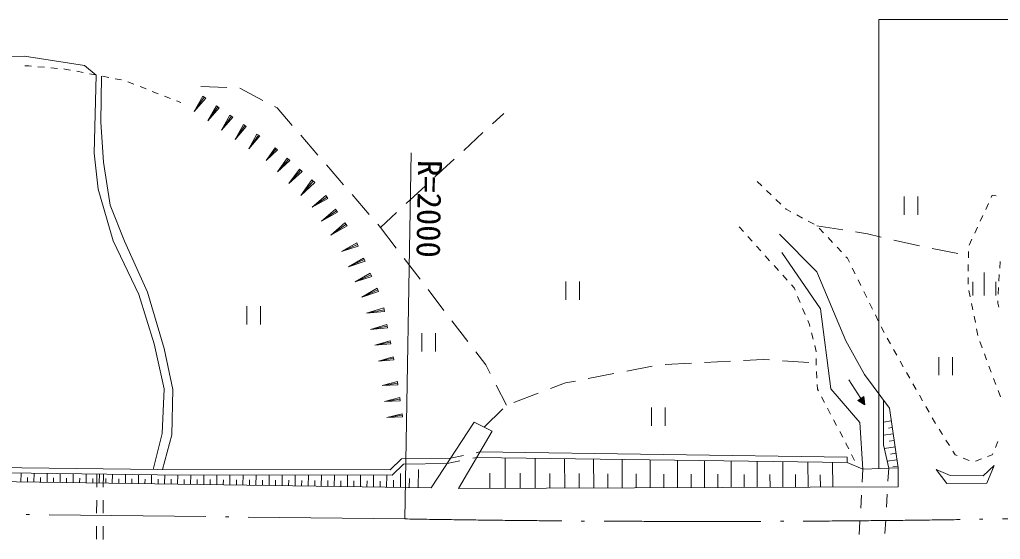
# Model space of a CAD drawing. Units: millimetres, scale not verified. Extents: x 40000 to 680000, y 20000 to 380000.
# Drawn here: x 288964 to 364060, y 264336 to 304104 of the extents above; entities that cross this region are included whole.
import ezdxf
from ezdxf.enums import TextEntityAlignment as Align

# ---------------------------------------------------------------- set-up
doc = ezdxf.new("R2010")
doc.units = ezdxf.units.MM
doc.header["$LTSCALE"] = 1000
doc.linetypes.add('LONG_DASHED_DOTTED', pattern=[15.25, 12, -1.5, 0.25, -1.5])
for name, color, linetype, lineweight in [('M-BGD', 7, 'Continuous', 13), ('M-BMK', 7, 'LONG_DASHED_DOTTED', 13), ('M-STR-HTXT', 7, 'Continuous', 13)]:
    doc.layers.add(name, color=color, linetype=linetype, lineweight=lineweight)
doc.styles.add('ＭＳ ゴシック', font='')
doc.styles.get('ＭＳ ゴシック').set_extended_font_data('MS Gothic')

msp = doc.modelspace()

# ---------------------------------------------------------------- linework, layer by layer
at = {"layer": 'M-BGD'}
for p, q in [((289365, 300565), (289664, 300561)), ((289664, 300561), (289865, 300544)), ((290363, 300501), (290861, 300459)), ((291359, 300416), (291857, 300373)), ((292356, 300331), (292428, 300324)), ((292428, 300324), (292848, 300244)), ((293339, 300150), (293830, 300056)), ((294321, 299962), (294812, 299868)), ((295303, 299774), (295794, 299680)), ((296285, 299586), (296776, 299492)), ((297252, 299345), (297718, 299163)), ((298183, 298981), (298649, 298799)), ((302837, 298986), (304836, 298916)), ((299115, 298617), (299580, 298435)), ((300046, 298253), (300512, 298071)), ((302990, 298244), (302331, 297066)), ((303100, 298167), (302331, 297066)), ((302990, 298244), (303210, 298090)), ((305827, 298850), (307597, 297918)), ((300977, 297889), (301311, 297758)), ((303210, 298090), (302331, 297066)), ((304031, 297517), (303381, 296353)), ((304140, 297441), (303381, 296353)), ((304031, 297517), (304249, 297365)), ((308482, 297452), (308688, 297344)), ((304249, 297365), (303381, 296353)), ((305070, 296792), (304428, 295643)), ((305177, 296717), (304428, 295643)), ((305285, 296642), (304428, 295643)), ((305070, 296792), (305285, 296642)), ((308688, 297344), (309844, 296008)), ((325176, 296139), (326036, 296933)), ((306106, 296068), (305472, 294934)), ((306212, 295994), (305472, 294934)), ((306318, 295920), (305472, 294934)), ((306106, 296068), (306318, 295920)), ((307139, 295347), (306514, 294227)), ((307244, 295274), (306514, 294227)), ((307349, 295201), (306514, 294227)), ((307139, 295347), (307349, 295201)), ((310499, 295251), (311807, 293739)), ((322972, 294103), (324441, 295460)), ((308527, 294305), (307833, 293332)), ((308617, 294227), (307833, 293332)), ((308706, 294148), (307833, 293332)), ((308527, 294305), (308706, 294148)), ((309452, 293495), (308706, 292450)), ((309548, 293411), (308706, 292450)), ((309644, 293327), (308706, 292450)), ((309452, 293495), (309644, 293327)), ((312461, 292983), (313770, 291470)), ((320769, 292067), (322238, 293424)), ((310389, 292674), (309590, 291554)), ((310492, 292584), (309590, 291554)), ((310595, 292493), (309590, 291554)), ((310389, 292674), (310595, 292493)), ((311340, 291840), (310486, 290644)), ((311450, 291744), (310486, 290644)), ((311560, 291648), (310486, 290644)), ((311340, 291840), (311560, 291648)), ((318565, 290031), (320034, 291389)), ((345437, 291728), (345797, 291381)), ((312413, 290642), (311371, 289747)), ((312413, 290642), (312570, 290418)), ((314424, 290714), (315733, 289201)), ((346157, 291033), (346517, 290686)), ((363358, 290485), (363440, 290662)), ((363440, 290662), (363744, 290629)), ((312491, 290530), (311371, 289747)), ((312570, 290418), (311371, 289747)), ((346877, 290339), (347237, 289992)), ((356685, 290565), (356685, 289165)), ((357735, 290565), (357735, 289165)), ((362937, 289578), (363148, 290032)), ((313141, 289601), (312077, 288687)), ((313221, 289486), (312077, 288687)), ((313301, 289372), (312077, 288687)), ((313141, 289601), (313301, 289372)), ((316592, 288208), (317831, 289353)), ((347597, 289645), (347648, 289596)), ((347648, 289596), (348027, 289394)), ((348468, 289159), (348909, 288923)), ((362516, 288671), (362726, 289125)), ((313872, 288555), (312783, 287620)), ((313954, 288438), (312783, 287620)), ((313872, 288555), (314035, 288321)), ((316387, 288445), (316592, 288208)), ((349350, 288688), (349791, 288453)), ((314035, 288321), (312783, 287620)), ((316592, 288208), (317808, 286620)), ((344051, 288259), (344385, 287888)), ((350017, 288332), (351992, 288015)), ((350184, 288154), (350526, 287789)), ((352979, 287856), (353889, 287710)), ((353889, 287710), (354940, 287466)), ((362094, 287765), (362305, 288218)), ((314788, 287019), (313621, 286354)), ((314842, 286896), (313621, 286354)), ((314788, 287019), (314897, 286774)), ((344720, 287517), (345055, 287145)), ((350868, 287424), (351209, 287059)), ((355914, 287240), (357862, 286788)), ((361673, 286858), (361884, 287311)), ((314897, 286774), (313621, 286354)), ((345389, 286774), (345724, 286402)), ((351551, 286694), (351893, 286329)), ((358840, 286582), (360805, 286207)), ((361613, 285869), (361619, 286369)), ((315303, 285859), (314148, 285201)), ((315357, 285738), (314148, 285201)), ((315411, 285617), (314148, 285201)), ((315303, 285859), (315411, 285617)), ((318416, 285826), (319632, 284239)), ((346059, 286031), (346394, 285659)), ((352235, 285964), (352347, 285845)), ((352347, 285845), (352495, 285543)), ((361600, 284869), (361606, 285369)), ((364038, 285593), (364009, 285094)), ((315817, 284705), (314652, 284041)), ((315817, 284705), (315925, 284461)), ((346728, 285288), (347063, 284917)), ((352716, 285095), (352938, 284647)), ((362829, 283002), (362829, 284752)), ((315871, 284583), (314652, 284041)), ((315925, 284461), (314652, 284041)), ((330784, 284072), (330784, 282672)), ((331834, 284072), (331834, 282672)), ((347398, 284545), (347732, 284174)), ((353159, 284198), (353380, 283750)), ((361587, 283869), (361593, 284369)), ((361954, 283002), (361954, 284052)), ((363704, 283002), (363704, 284052)), ((363980, 284595), (363951, 284096)), ((316331, 283548), (315157, 282879)), ((316385, 283425), (315157, 282879)), ((316440, 283302), (315157, 282879)), ((316331, 283548), (316440, 283302)), ((320240, 283445), (321456, 281857)), ((348067, 283802), (348259, 283589)), ((348259, 283589), (348341, 283392)), ((353601, 283301), (353822, 282853)), ((361750, 282885), (361652, 283375)), ((363922, 283597), (363893, 283098)), ((348534, 282931), (348727, 282470)), ((354044, 282404), (354265, 281956)), ((361947, 281905), (361849, 282395)), ((363864, 282598), (363854, 282420)), ((363854, 282420), (363938, 282110)), ((306358, 282181), (306358, 280781)), ((307408, 282181), (307408, 280781)), ((316846, 282042), (315515, 281641)), ((316872, 281906), (315515, 281641)), ((316899, 281771), (315515, 281641)), ((316846, 282042), (316899, 281771)), ((348920, 282009), (349113, 281547)), ((322064, 281063), (323280, 279475)), ((349306, 281086), (349440, 280766)), ((354486, 281508), (354707, 281059)), ((362143, 280924), (362045, 281414)), ((317092, 280781), (315842, 280404)), ((317117, 280653), (315842, 280404)), ((317142, 280526), (315842, 280404)), ((317092, 280781), (317142, 280526)), ((319750, 280120), (319750, 278720)), ((320800, 280120), (320800, 278720)), ((349440, 280766), (349477, 280617)), ((349598, 280132), (349719, 279647)), ((354928, 280611), (355149, 280162)), ((362339, 279943), (362241, 280434)), ((317335, 279536), (316165, 279184)), ((317359, 279417), (316165, 279184)), ((317335, 279536), (317382, 279298)), ((355387, 279723), (355634, 279288)), ((362660, 278998), (362486, 279467)), ((317382, 279298), (316165, 279184)), ((323888, 278681), (324650, 277687)), ((349841, 279162), (349953, 278713)), ((349953, 278713), (349953, 278676)), ((355881, 278853), (356128, 278418)), ((317575, 278311), (316453, 277973)), ((317597, 278197), (316453, 277973)), ((317620, 278082), (316453, 277973)), ((317575, 278311), (317620, 278082)), ((341396, 277866), (343393, 277969)), ((344392, 278020), (345898, 278097)), ((345898, 278097), (346389, 278066)), ((347387, 278003), (349383, 277877)), ((349953, 278176), (349953, 277841)), ((356375, 277984), (356622, 277549)), ((359354, 278288), (359354, 276888)), ((360404, 278288), (360404, 276888)), ((363010, 278062), (362835, 278530)), ((324650, 277687), (324993, 277023)), ((335446, 277212), (337409, 277593)), ((338400, 277713), (340397, 277815)), ((349953, 277841), (349961, 277676)), ((349987, 277177), (350013, 276678)), ((356869, 277114), (357116, 276679)), ((363359, 277125), (363184, 277593)), ((317894, 276410), (316718, 276120)), ((317894, 276410), (317928, 276172)), ((330758, 276301), (331520, 276449)), ((332501, 276640), (334464, 277021)), ((352454, 276544), (353373, 275113)), ((363708, 276188), (363534, 276656)), ((317911, 276291), (316718, 276120)), ((317928, 276172), (316718, 276120)), ((325452, 276134), (326241, 274607)), ((329612, 275871), (330758, 276301)), ((350038, 276178), (350056, 275839)), ((350056, 275839), (350130, 275697)), ((357363, 276245), (357610, 275810)), ((364058, 275251), (363883, 275719)), ((318069, 275182), (316893, 274892)), ((318086, 275062), (316893, 274892)), ((318103, 274943), (316893, 274892)), ((318069, 275182), (318103, 274943)), ((326803, 274818), (328675, 275520)), ((350362, 275254), (350594, 274811)), ((353134, 274960), (353611, 275266)), ((353679, 274636), (353134, 274960)), ((353207, 274917), (353166, 274980)), ((353280, 274873), (353198, 275001)), ((353352, 274830), (353230, 275021)), ((353425, 274787), (353262, 275041)), ((353497, 274744), (353293, 275062)), ((353570, 274701), (353325, 275082)), ((353643, 274657), (353357, 275103)), ((353675, 274678), (353389, 275123)), ((353666, 274762), (353421, 275144)), ((353657, 274846), (353452, 275164)), ((353648, 274930), (353484, 275184)), ((353639, 275014), (353516, 275205)), ((353629, 275098), (353548, 275225)), ((353620, 275182), (353580, 275246)), ((353611, 275266), (353679, 274636)), ((357857, 275375), (358104, 274940)), ((324529, 272925), (325956, 274327)), ((337354, 274423), (337354, 273023)), ((338404, 274423), (338404, 273023)), ((350827, 274369), (351059, 273926)), ((358351, 274506), (358598, 274071)), ((318245, 273953), (317069, 273663)), ((318262, 273834), (317069, 273663)), ((318279, 273714), (317069, 273663)), ((318245, 273953), (318279, 273714)), ((351291, 273483), (351523, 273040)), ((355704, 273395), (355115, 273309)), ((358845, 273636), (359019, 273330)), ((355776, 272900), (355481, 272857)), ((359019, 273330), (359097, 273205)), ((359362, 272781), (359627, 272357)), ((351755, 272597), (351988, 272155)), ((355848, 272405), (355113, 272298)), ((355920, 271910), (355552, 271857)), ((359892, 271933), (360157, 271509)), ((352220, 271712), (352262, 271630)), ((352262, 271630), (352445, 271265)), ((355992, 271416), (355175, 271297)), ((363678, 271374), (363870, 271835)), ((321966, 270551), (322944, 270759)), ((323662, 270543), (323963, 270603)), ((323922, 270966), (324214, 271028)), ((323963, 270603), (352317, 270216)), ((324214, 271028), (352323, 270616)), ((326149, 268236), (326140, 270574)), ((328446, 268246), (328436, 270542)), ((330702, 268255), (330693, 270511)), ((332920, 268263), (332911, 270481)), ((335099, 268272), (335090, 270451)), ((337240, 268281), (337232, 270422)), ((339345, 268289), (339336, 270393)), ((341412, 268297), (341404, 270365)), ((352323, 270616), (352317, 270216)), ((352669, 270818), (352893, 270371)), ((356136, 270426), (355395, 270318)), ((356064, 270921), (355655, 270861)), ((360422, 271085), (360598, 270803)), ((360598, 270803), (360754, 270741)), ((361218, 270555), (361682, 270369)), ((362148, 270314), (362615, 270491)), ((363083, 270668), (363440, 270803)), ((363440, 270803), (363486, 270912)), ((319488, 268303), (319507, 269675)), ((321701, 270147), (322682, 270345)), ((343444, 268305), (343436, 270337)), ((345440, 268313), (345432, 270310)), ((347402, 268321), (347394, 270283)), ((349330, 268329), (349322, 270257)), ((351224, 268336), (351217, 270231)), ((353529, 269709), (353474, 268711)), ((355514, 269789), (355455, 268790)), ((356208, 269931), (355837, 269877)), ((289062, 268742), (289072, 269413)), ((289562, 268735), (289567, 269072)), ((290062, 268728), (290071, 269401)), ((290562, 268721), (290567, 269058)), ((291062, 268713), (291071, 269389)), ((291562, 268706), (291566, 269045)), ((292062, 268699), (292071, 269376)), ((292561, 268692), (292566, 269031)), ((293061, 268684), (293071, 269364)), ((293561, 268677), (293566, 269018)), ((294061, 268670), (294071, 269352)), ((294561, 268663), (294566, 269005)), ((294877, 269342), (294872, 268342)), ((295061, 268656), (295071, 269339)), ((295377, 269336), (295372, 268336)), ((295561, 268648), (295566, 268991)), ((296061, 268641), (296071, 269327)), ((296561, 268634), (296566, 268978)), ((297061, 268627), (297071, 269315)), ((297561, 268620), (297566, 268965)), ((298061, 268612), (298071, 269302)), ((298561, 268605), (298566, 268951)), ((299061, 268598), (299071, 269290)), ((299561, 268591), (299566, 268940)), ((300061, 268583), (300071, 269283)), ((300561, 268576), (300566, 268932)), ((301061, 268569), (301071, 269281)), ((301561, 268562), (301566, 268924)), ((302060, 268555), (302071, 269279)), ((302560, 268547), (302566, 268915)), ((303060, 268540), (303071, 269276)), ((303560, 268533), (303566, 268907)), ((304060, 268526), (304071, 269274)), ((304560, 268519), (304566, 268899)), ((305060, 268511), (305071, 269272)), ((305560, 268504), (305566, 268890)), ((306060, 268497), (306071, 269269)), ((306560, 268490), (306566, 268882)), ((307060, 268483), (307071, 269267)), ((307560, 268475), (307566, 268874)), ((308060, 268468), (308071, 269265)), ((308560, 268461), (308566, 268865)), ((309060, 268454), (309071, 269263)), ((309560, 268446), (309566, 268857)), ((310060, 268439), (310071, 269260)), ((310560, 268432), (310566, 268849)), ((311060, 268425), (311072, 269258)), ((312059, 268410), (312072, 269256)), ((313059, 268396), (313072, 269253)), ((314059, 268382), (314072, 269251)), ((315059, 268367), (315072, 269249)), ((316059, 268353), (316072, 269247)), ((317059, 268338), (317072, 269244)), ((317587, 268331), (317595, 268859)), ((318116, 268323), (318131, 269380)), ((318802, 268313), (318812, 268999)), ((324980, 268232), (324976, 269400)), ((327297, 268241), (327293, 269389)), ((329574, 268250), (329570, 269378)), ((331811, 268259), (331807, 269368)), ((334010, 268268), (334005, 269357)), ((336170, 268276), (336166, 269347)), ((338293, 268285), (338288, 269337)), ((340378, 268293), (340374, 269327)), ((342428, 268301), (342424, 269317)), ((344442, 268309), (344438, 269308)), ((346421, 268317), (346417, 269298)), ((348366, 268325), (348362, 269289)), ((350277, 268333), (350273, 269280)), ((311559, 268418), (311566, 268840)), ((312559, 268403), (312566, 268832)), ((313559, 268389), (313566, 268824)), ((314559, 268374), (314566, 268815)), ((315559, 268360), (315566, 268807)), ((316559, 268346), (316565, 268798)), ((353419, 267712), (353364, 266714)), ((355397, 267792), (355338, 266794)), ((294867, 267342), (294862, 266342)), ((295367, 267336), (295362, 266336)), ((294857, 265342), (294851, 264342)), ((295357, 265336), (295351, 264336)), ((353309, 265715), (353254, 264717)), ((355279, 265796), (355221, 264797))]:
    msp.add_line(p, q, dxfattribs=at)
for points in [[(248040, 292025), (253378, 292076), (258037, 292793), (262835, 293856), (269152, 295222), (272614, 296042), (275347, 297136), (278567, 299535), (282241, 300901), (284671, 301235), (289348, 301296), (293933, 300598), (294821, 299867), (294662, 293886), (294966, 291123), (296120, 287174), (298094, 283075), (299278, 279309), (300038, 275847), (299886, 272445), (299187, 269689)], [(299916, 269683), (300615, 272324), (300706, 275816), (300038, 278944), (298762, 283257), (297001, 287144), (295907, 289908), (295391, 293188), (295179, 296255), (295228, 299789)], [(347142, 287677), (350017, 284803), (352224, 279517), (353661, 276950), (355560, 274384), (356224, 269817)], [(353529, 269709), (353300, 273266), (351083, 275847), (350294, 281976), (347333, 286279)], [(355118, 274981), (355112, 271577), (355514, 269789)], [(154685, 270680), (320488, 268289), (323757, 273293), (325158, 272626), (322556, 268222), (356224, 268356), (356224, 269817), (353529, 269709), (352317, 270216)], [(233187, 270593), (271118, 270716), (272509, 270018), (299532, 269684), (317334, 269644), (318205, 270487), (321966, 270551)], [(233181, 270193), (271024, 270315), (272412, 269619), (299529, 269284), (317496, 269243), (318370, 270090), (321701, 270147)]]:
    msp.add_lwpolyline(points, dxfattribs=at)
msp.add_lwpolyline([(359150, 269693), (359952, 268615), (363034, 268629), (363587, 269984), (362744, 269210), (360214, 269223)], close=True, dxfattribs=at)
at = {"layer": 'M-BMK'}
msp.add_line((318471, 265900), (275297, 266408), dxfattribs=at)
msp.add_arc((341374, 1639391), 1373683, 269.04469, 271.03977, dxfattribs=at)
at = {"layer": 'M-STR-HTXT'}
msp.add_line((318471, 265900), (318938, 293914), dxfattribs=at)
msp.add_lwpolyline([(354742, 269758), (354742, 304104), (407545, 304104)], dxfattribs=at)

# ---------------------------------------------------------------- texts
at = {"layer": 'M-STR-HTXT', "style": 'ＭＳ ゴシック'}
msp.add_text('R=2000', height=1833, rotation=269.045, dxfattribs=at).set_placement((318867, 289645), align=Align.BOTTOM_CENTER)

doc.saveas('drawing.dxf')
